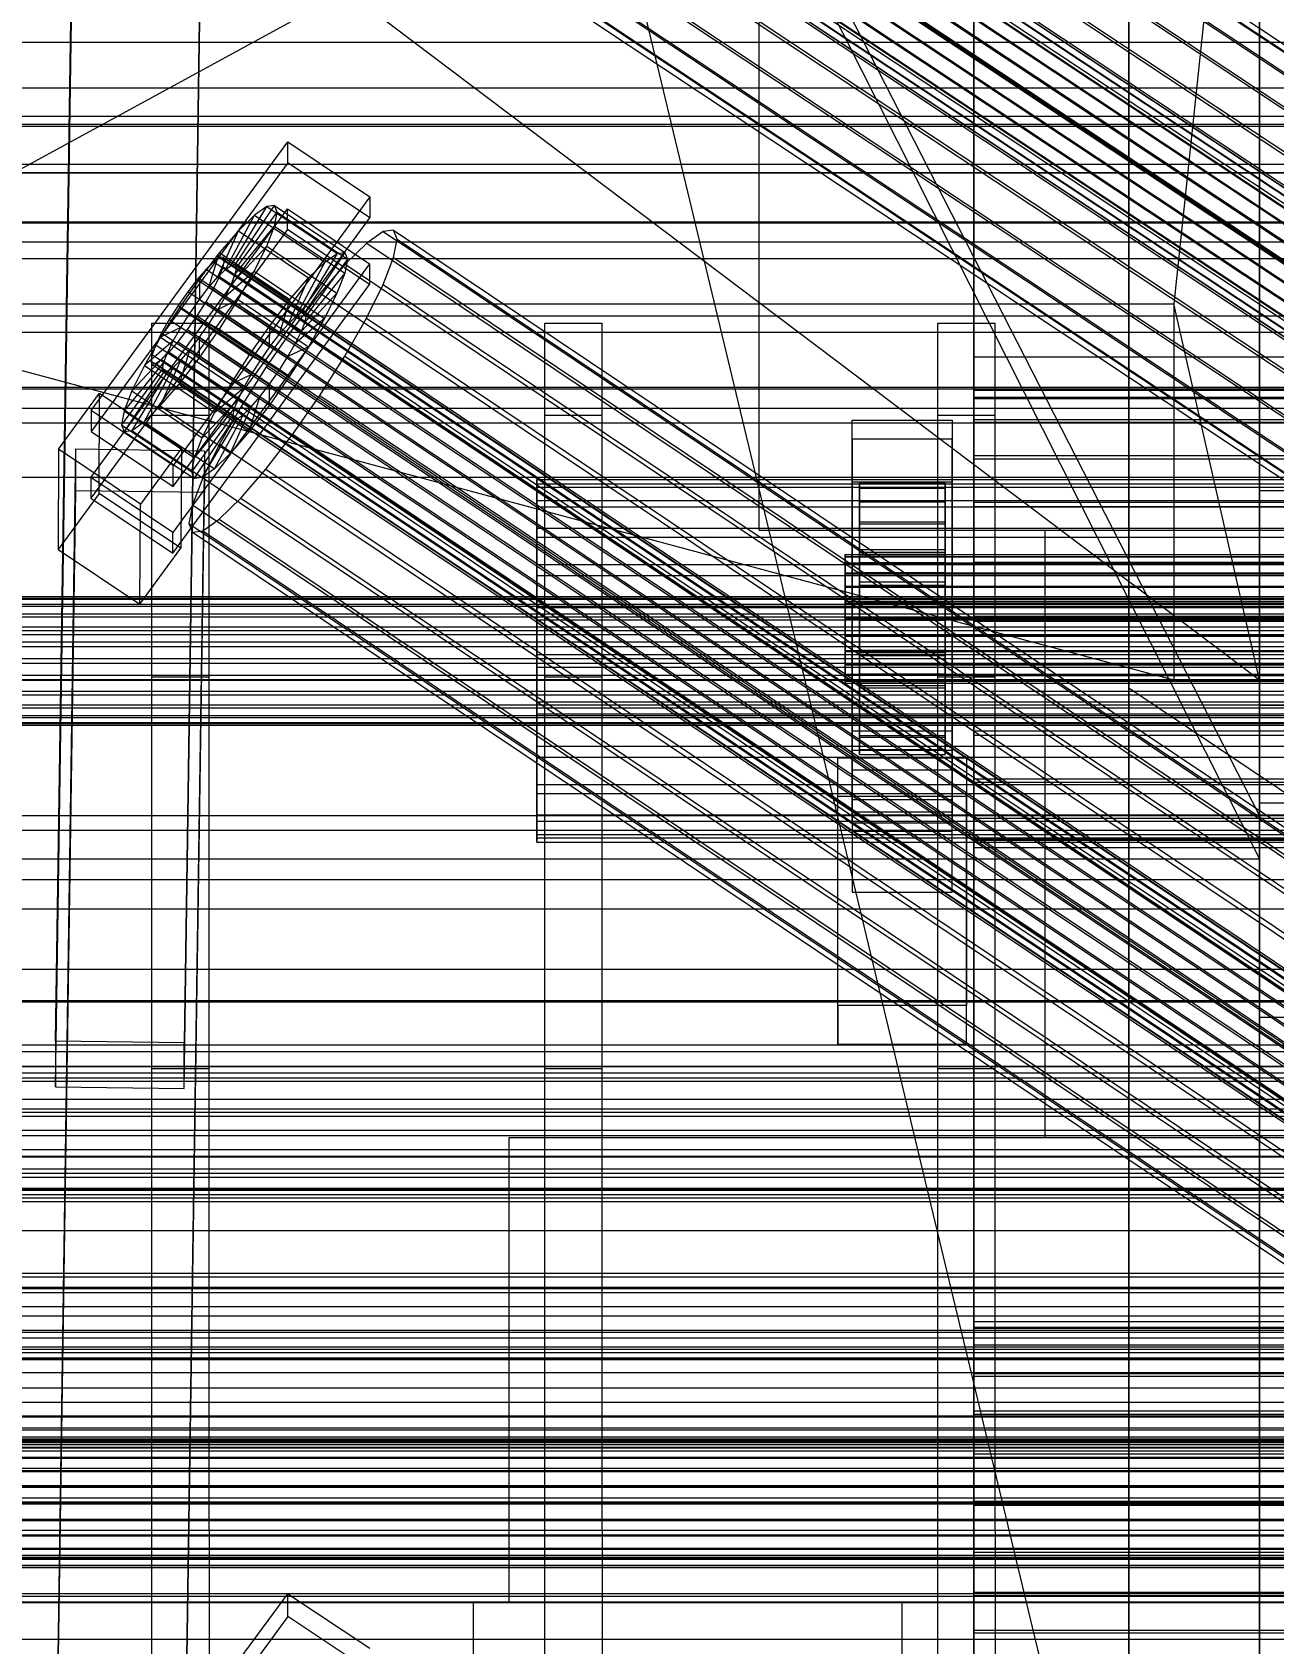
# Model space of a CAD drawing. Header units: millimetres. Extents: x -2500 to 58855, y -53268 to 6837.
# Drawn here: x -381.8 to -208, y -34605.8 to -34380.3 of the extents above; entities that cross this region are included whole.
import ezdxf

# ---------------------------------------------------------------- set-up
doc = ezdxf.new("R2010")
doc.units = ezdxf.units.MM
for name, color, linetype, lineweight in [('COTAS_O', 1, 'Continuous', 0), ('COTAS_R', 1, 'Continuous', 0), ('frontal_briquetadora', 7, 'Continuous', 0), ('frontal_C01', 7, 'Continuous', 0), ('frontal_C02', 7, 'Continuous', 0), ('frontal_C03', 7, 'Continuous', 0), ('frontal_mezcladora', 7, 'Continuous', 0), ('frontal_secador', 7, 'Continuous', 0), ('frontal_tolva', 7, 'Continuous', 0), ('frontal_tolva-C01', 7, 'Continuous', 0)]:
    doc.layers.add(name, color=color, linetype=linetype, lineweight=lineweight)
doc.dimstyles.new('R19_100', dxfattribs={"dimtxt": 250, "dimasz": 150, "dimexe": 150, "dimexo": 80, "dimgap": 100, "dimtad": 1, "dimtih": 1, "dimtoh": 1, "dimdsep": 46, "dimcen": 0.09, "dimadec": 0, "dimazin": 0, "dimtfac": 1, "dimtdec": 4, "dimtofl": 0, "dimtmove": 0, "dimatfit": 3, "dimfxl": 1, "dimtolj": 1, "dimtzin": 0, "dimarcsym": 0})

# ---------------------------------------------------------------- blocks, each defined once
blk = doc.blocks.new('*D37')
at = {"layer": 'COTAS_R', "color": 0, "lineweight": -2, "transparency": 16777216}
for p, q in [((-1750, -35420), (-1750, -34450)), ((2600, -35420), (2600, -34450)), ((-1600, -34600), (2450, -34600))]:
    blk.add_line(p, q, dxfattribs=at)
at = {"layer": 'COTAS_R', "color": 0, "transparency": 16777216}
for points in [[(-1600, -34575), (-1600, -34625), (-1750, -34600)], [(2450, -34575), (2450, -34625), (2600, -34600)]]:
    blk.add_solid(points, dxfattribs=at)
at = {"layer": 'Defpoints', "color": 0, "transparency": 16777216}
for p in [(2600, -34600), (-1750, -35500), (2600, -35500)]:
    blk.add_point(p, dxfattribs=at)
blk = doc.blocks.new('*D39')
at = {"layer": 'COTAS_O', "color": 0, "lineweight": -2, "transparency": 16777216}
for p, q in [((-1725, -34320), (-1725, -33550)), ((1725, -34320), (1725, -33550)), ((-1575, -33700), (1575, -33700))]:
    blk.add_line(p, q, dxfattribs=at)
at = {"layer": 'COTAS_O', "color": 0, "transparency": 16777216}
for points in [[(-1575, -33675), (-1575, -33725), (-1725, -33700)], [(1575, -33675), (1575, -33725), (1725, -33700)]]:
    blk.add_solid(points, dxfattribs=at)
at = {"layer": 'Defpoints', "color": 0, "transparency": 16777216}
for p in [(1725, -33700), (-1725, -34400), (1725, -34400)]:
    blk.add_point(p, dxfattribs=at)
blk = doc.blocks.new('*D42')
at = {"layer": 'COTAS_O', "color": 0, "lineweight": -2, "transparency": 16777216}
for p, q in [((-570, -33700), (200, -33700)), ((50, -34750), (50, -33850)), ((-570, -34900), (200, -34900))]:
    blk.add_line(p, q, dxfattribs=at)
at = {"layer": 'COTAS_O', "color": 0, "transparency": 16777216}
for points in [[(25, -33850), (75, -33850), (50, -33700)], [(25, -34750), (75, -34750), (50, -34900)]]:
    blk.add_solid(points, dxfattribs=at)
at = {"layer": 'Defpoints', "color": 0, "transparency": 16777216}
for p in [(-650, -33700), (50, -33700), (-650, -34900)]:
    blk.add_point(p, dxfattribs=at)
blk = doc.blocks.new('*D43')
at = {"layer": 'COTAS_O', "color": 0, "lineweight": -2, "transparency": 16777216}
for p, q in [((-650, -34820), (-650, -34050)), ((650, -34820), (650, -34050)), ((-500, -34200), (500, -34200))]:
    blk.add_line(p, q, dxfattribs=at)
at = {"layer": 'COTAS_O', "color": 0, "transparency": 16777216}
for points in [[(-500, -34175), (-500, -34225), (-650, -34200)], [(500, -34175), (500, -34225), (650, -34200)]]:
    blk.add_solid(points, dxfattribs=at)
at = {"layer": 'Defpoints', "color": 0, "transparency": 16777216}
for p in [(650, -34200), (-650, -34900), (650, -34900)]:
    blk.add_point(p, dxfattribs=at)

msp = doc.modelspace()

# ---------------------------------------------------------------- linework, layer by layer
at = {"layer": 'frontal_briquetadora'}
for p, q in [((-430, -33820), (-223.45, -34680)), ((-210, -34680), (-210, -33820)), ((-430, -34060), (-210, -34490)), ((-430, -34060), (-210, -34496)), ((-210, -34060), (-210, -34490)), ((-210, -34060), (-210, -34496)), ((-210, -34680), (-210, -34260)), ((-210, -34496), (-210, -34260)), ((-210, -34471), (-430, -34305)), ((-210, -34305), (-418, -34418.333)), ((-210, -34305), (-222, -34418.333)), ((-210, -34471), (-210, -34305)), ((-210, -34680), (-210, -34305)), ((-210, -34305), (-210, -34496)), ((-210, -34365.89), (-210, -34381.1)), ((-210, -34381.1), (-210, -34394.762)), ((-210, -34394.762), (-210, -34406.677)), ((-430, -34407), (-188, -34407)), ((-210, -34406.677), (-210, -34416.673)), ((-210, -34416.673), (-210, -34424.603)), ((-418, -34418.333), (-222, -34418.333)), ((-222, -34471), (-418, -34418.333)), ((-222, -34418.333), (-222, -34471)), ((-210, -34471), (-222, -34418.333)), ((-210, -34424.603), (-210, -34430.351)), ((-210, -34430.351), (-210, -34433.833)), ((-210, -34433.833), (-210, -34435)), ((-210, -34444.477), (-160, -34444.477)), ((-210, -34474.477), (-210, -34444.477)), ((-430, -34471), (-210, -34471)), ((-210, -34471), (-418, -34471)), ((-222, -34471), (-418, -34471)), ((-222, -34471), (-210, -34471)), ((-210, -34471), (-210, -34680)), ((-210, -34471), (-210, -34496)), ((-210, -34474.477), (-160, -34474.477)), ((-210, -34488.149), (-160, -34488.149)), ((-210, -34518.149), (-210, -34488.149)), ((-210, -34490), (-430, -34490)), ((-430, -34496), (-210, -34496)), ((-210, -34496), (-210, -34680)), ((-210, -34518.149), (-160, -34518.149))]:
    msp.add_line(p, q, dxfattribs=at)
at = {"layer": 'frontal_C01'}
for p, q in [((-250, -32680.37), (-250, -35735.764)), ((-250, -35740.498), (-250, -32685.104)), ((-332.629, -34299.324), (-148.32, -34421.655)), ((-331.181, -34299.317), (-146.872, -34421.648)), ((-334.938, -34300.771), (-150.629, -34423.103)), ((-330.692, -34300.75), (-146.383, -34423.082)), ((-357.415, -34304.683), (-143.617, -34446.587)), ((-356.348, -34303.694), (-142.549, -34445.599)), ((-355.53, -34303.182), (-141.731, -34445.086)), ((-355.022, -34304.671), (-141.224, -34446.575)), ((-355.017, -34303.179), (-141.218, -34445.083)), ((-354.844, -34303.687), (-141.045, -34445.591)), ((-337.95, -34303.56), (-153.641, -34425.891)), ((-331.197, -34303.526), (-146.887, -34425.858)), ((-358.659, -34306.079), (-144.861, -34447.983)), ((-355.541, -34306.063), (-141.742, -34447.968)), ((-146.196, -34449.692), (-359.995, -34307.788)), ((-356.363, -34307.77), (-142.565, -34449.674)), ((-341.461, -34307.5), (-157.152, -34429.832)), ((-332.659, -34307.456), (-148.35, -34429.788)), ((-362.578, -34311.665), (-148.779, -34453.569)), ((-361.332, -34309.693), (-147.533, -34451.597)), ((-358.68, -34311.645), (-144.881, -34453.55)), ((-357.434, -34309.674), (-143.635, -34451.578)), ((-363.648, -34313.569), (-149.85, -34455.473)), ((-360.017, -34313.551), (-146.218, -34455.455)), ((-160.922, -34434.655), (-345.231, -34312.323)), ((-334.981, -34312.272), (-150.672, -34434.604)), ((-364.471, -34315.275), (-150.672, -34457.18)), ((-361.352, -34315.26), (-147.554, -34457.164)), ((-365.168, -34317.652), (-151.369, -34459.556)), ((-364.995, -34318.159), (-151.196, -34460.064)), ((-364.989, -34316.668), (-151.191, -34458.572)), ((-364.482, -34318.157), (-150.683, -34460.061)), ((-363.664, -34317.644), (-149.865, -34459.548)), ((-362.596, -34316.656), (-148.798, -34458.56)), ((-349.002, -34317.701), (-164.693, -34440.032)), ((-338.003, -34317.646), (-153.694, -34439.977)), ((-352.519, -34323.266), (-168.21, -34445.597)), ((-341.52, -34323.211), (-157.211, -34445.542)), ((-378.512, -34521.488), (-375.644, -34329.54)), ((-357.646, -34329.781), (-360.514, -34521.729)), ((-355.541, -34328.639), (-171.232, -34450.971)), ((-345.291, -34328.588), (-160.982, -34450.92)), ((-357.863, -34333.455), (-173.554, -34455.787)), ((-349.061, -34333.411), (-164.752, -34455.743)), ((-378.512, -34527.892), (-375.644, -34335.944)), ((-360.514, -34528.133), (-357.646, -34336.185)), ((-359.326, -34337.385), (-175.016, -34459.717)), ((-352.572, -34337.351), (-168.263, -34459.683)), ((-359.83, -34340.161), (-175.521, -34462.493)), ((-355.584, -34340.14), (-171.275, -34462.472)), ((-359.341, -34341.595), (-175.032, -34463.926)), ((-357.893, -34341.588), (-173.584, -34463.919)), ((-228.298, -34363.008), (-228.298, -34675.195)), ((-228.298, -34680.882), (-228.298, -34368.695)), ((-228.298, -34368.695), (-130, -34433.939)), ((-425, -34515.805), (425, -34515.805)), ((-360.514, -34521.729), (-378.512, -34521.488)), ((-378.512, -34521.488), (-378.512, -34527.892)), ((-360.514, -34528.133), (-360.514, -34521.729)), ((425, -34527.173), (-425, -34527.173)), ((-378.512, -34527.892), (-360.514, -34528.133)), ((425, -34532.07), (-425, -34532.07)), ((-425, -34543.438), (425, -34543.438)), ((-450, -34566.054), (450, -34566.054)), ((450, -34578.861), (-450, -34578.861)), ((450, -34599.211), (-450, -34599.211)), ((-373.501, -34636.071), (-345.969, -34598.832)), ((-345.981, -34602.034), (-345.969, -34598.832)), ((-345.969, -34598.832), (-334.501, -34606.444)), ((-345.981, -34602.034), (-373.513, -34639.273)), ((-334.513, -34609.646), (-345.981, -34602.034))]:
    msp.add_line(p, q, dxfattribs=at)
at = {"layer": 'frontal_C02'}
for p, q in [((-250, -32976.99), (-250, -35767.535)), ((-250, -35772.314), (-250, -32981.769)), ((-228.298, -34187.295), (-228.298, -34472.116)), ((-228.298, -34477.858), (-228.298, -34193.036)), ((-373.501, -34433.276), (-345.969, -34395.683)), ((-345.981, -34398.606), (-345.969, -34395.683)), ((-345.969, -34395.683), (-334.501, -34403.366)), ((-345.981, -34398.606), (-373.513, -34436.198)), ((-334.513, -34406.289), (-345.981, -34398.606)), ((-334.501, -34403.366), (-362.033, -34440.959)), ((-334.501, -34403.366), (-334.513, -34406.289)), ((-373.539, -34442.628), (-346.008, -34405.035)), ((-362.045, -34443.882), (-334.513, -34406.289)), ((-354.71, -34413.538), (-350.645, -34405.934)), ((-353.892, -34412.963), (-348.918, -34404.719)), ((-353.378, -34412.893), (-347.835, -34404.572)), ((-353.205, -34413.334), (-347.47, -34405.502)), ((-350.645, -34405.934), (-352.899, -34408.133)), ((-348.918, -34404.719), (-350.645, -34405.934)), ((-350.645, -34405.934), (-340.816, -34412.52)), ((-347.835, -34404.572), (-348.918, -34404.719)), ((-348.918, -34404.719), (-339.088, -34411.305)), ((-347.847, -34407.446), (-347.47, -34405.502)), ((-347.835, -34404.572), (-338.005, -34411.158)), ((-347.47, -34405.502), (-347.835, -34404.572)), ((-347.47, -34405.502), (-337.64, -34412.088)), ((-346.02, -34407.958), (-346.008, -34405.035)), ((-346.008, -34405.035), (-334.539, -34412.719)), ((-346.02, -34407.958), (-373.551, -34445.551)), ((-355.777, -34414.58), (-352.899, -34408.133)), ((-352.899, -34408.133), (-355.525, -34411.167)), ((-353.384, -34414.255), (-347.847, -34407.446)), ((-352.899, -34408.133), (-343.069, -34414.719)), ((-348.941, -34410.272), (-347.847, -34407.446)), ((-347.847, -34407.446), (-338.017, -34414.032)), ((-334.551, -34415.641), (-346.02, -34407.958)), ((-332.629, -34408.224), (-334.938, -34409.848)), ((-331.181, -34408.027), (-332.629, -34408.224)), ((-332.629, -34408.224), (-148.32, -34531.708)), ((-330.692, -34409.271), (-331.181, -34408.027)), ((-331.181, -34408.027), (-146.872, -34531.511)), ((-353.902, -34415.593), (-348.941, -34410.272)), ((-350.678, -34413.787), (-348.941, -34410.272)), ((-348.941, -34410.272), (-339.111, -34416.858)), ((-334.938, -34409.848), (-337.95, -34412.788)), ((-334.938, -34409.848), (-150.629, -34533.332)), ((-331.197, -34411.87), (-330.692, -34409.271)), ((-330.692, -34409.271), (-146.383, -34532.755)), ((-334.539, -34412.719), (-362.071, -34450.312)), ((-355.525, -34411.167), (-358.345, -34414.83)), ((-356.348, -34412.441), (-357.415, -34413.483)), ((-357.021, -34416.017), (-355.525, -34411.167)), ((-355.53, -34411.865), (-356.348, -34412.441)), ((-356.348, -34412.441), (-142.549, -34555.682)), ((-355.541, -34414.496), (-355.022, -34413.157)), ((-355.017, -34411.796), (-355.53, -34411.865)), ((-355.53, -34411.865), (-141.731, -34555.107)), ((-355.525, -34411.167), (-345.695, -34417.753)), ((-355.022, -34413.157), (-354.844, -34412.236)), ((-355.022, -34413.157), (-141.224, -34556.399)), ((-354.844, -34412.236), (-355.017, -34411.796)), ((-355.017, -34411.796), (-141.218, -34555.037)), ((-354.844, -34412.236), (-141.045, -34555.478)), ((-354.71, -34413.538), (-353.892, -34412.963)), ((-353.892, -34412.963), (-353.378, -34412.893)), ((-344.062, -34419.549), (-353.892, -34412.963)), ((-343.549, -34419.479), (-353.378, -34412.893)), ((-353.378, -34412.893), (-353.205, -34413.334)), ((-340.816, -34412.52), (-344.88, -34420.124)), ((-339.088, -34411.305), (-344.062, -34419.549)), ((-338.005, -34411.158), (-343.549, -34419.479)), ((-337.64, -34412.088), (-343.376, -34419.92)), ((-343.069, -34414.719), (-340.816, -34412.52)), ((-337.95, -34412.788), (-341.461, -34416.844)), ((-340.816, -34412.52), (-339.088, -34411.305)), ((-339.088, -34411.305), (-338.005, -34411.158)), ((-337.64, -34412.088), (-338.017, -34414.032)), ((-338.005, -34411.158), (-337.64, -34412.088)), ((-337.95, -34412.788), (-153.641, -34536.272)), ((-334.539, -34412.719), (-334.551, -34415.641)), ((-332.659, -34415.648), (-331.197, -34411.87)), ((-331.197, -34411.87), (-146.887, -34535.354)), ((-358.345, -34414.83), (-361.166, -34418.87)), ((-358.659, -34414.92), (-359.995, -34416.655)), ((-357.415, -34413.483), (-358.659, -34414.92)), ((-358.659, -34414.92), (-144.861, -34558.161)), ((-358.345, -34414.83), (-358.357, -34417.752)), ((-348.515, -34421.415), (-358.345, -34414.83)), ((-357.415, -34413.483), (-143.617, -34556.724)), ((-357.021, -34416.017), (-355.777, -34414.58)), ((-356.363, -34416.161), (-355.541, -34414.496)), ((-355.777, -34414.58), (-354.71, -34413.538)), ((-345.947, -34421.166), (-355.777, -34414.58)), ((-355.541, -34414.496), (-141.742, -34557.737)), ((-354.725, -34417.258), (-350.678, -34413.787)), ((-344.88, -34420.124), (-354.71, -34413.538)), ((-353.384, -34414.255), (-353.902, -34415.593)), ((-353.205, -34413.334), (-353.384, -34414.255)), ((-343.554, -34420.841), (-353.384, -34414.255)), ((-343.376, -34419.92), (-353.205, -34413.334)), ((-352.938, -34417.751), (-350.678, -34413.787)), ((-350.678, -34413.787), (-340.848, -34420.373)), ((-343.069, -34414.719), (-345.947, -34421.166)), ((-345.695, -34417.753), (-343.069, -34414.719)), ((-338.017, -34414.032), (-343.554, -34420.841)), ((-338.017, -34414.032), (-339.111, -34416.858)), ((-362.083, -34453.234), (-334.551, -34415.641)), ((-359.995, -34416.655), (-361.332, -34418.568)), ((-146.196, -34559.896), (-359.995, -34416.655)), ((-358.357, -34417.752), (-357.021, -34416.017)), ((-357.434, -34418.039), (-356.363, -34416.161)), ((-347.191, -34422.603), (-357.021, -34416.017)), ((-356.363, -34416.161), (-142.565, -34559.402)), ((-354.725, -34417.258), (-355.796, -34419.136)), ((-353.902, -34415.593), (-354.725, -34417.258)), ((-344.895, -34423.844), (-354.725, -34417.258)), ((-344.073, -34422.179), (-353.902, -34415.593)), ((-341.461, -34416.844), (-345.231, -34421.74)), ((-339.111, -34416.858), (-344.073, -34422.179)), ((-341.461, -34416.844), (-157.152, -34540.328)), ((-339.111, -34416.858), (-340.848, -34420.373)), ((-334.981, -34420.346), (-332.659, -34415.648)), ((-332.659, -34415.648), (-148.35, -34539.132)), ((-361.166, -34418.87), (-363.797, -34423.014)), ((-361.332, -34418.568), (-362.578, -34420.531)), ((-361.332, -34418.568), (-147.533, -34561.81)), ((-359.693, -34419.666), (-361.166, -34418.87)), ((-361.166, -34418.87), (-351.336, -34425.456)), ((-360.939, -34421.629), (-359.693, -34419.666)), ((-359.693, -34419.666), (-358.357, -34417.752)), ((-349.863, -34426.252), (-359.693, -34419.666)), ((-358.68, -34420.001), (-357.434, -34418.039)), ((-358.357, -34417.752), (-348.527, -34424.338)), ((-357.434, -34418.039), (-143.635, -34561.28)), ((-355.796, -34419.136), (-357.042, -34421.099)), ((-355.796, -34419.136), (-352.938, -34417.751)), ((-345.966, -34425.722), (-355.796, -34419.136)), ((-355.569, -34421.895), (-352.938, -34417.751)), ((-352.938, -34417.751), (-343.108, -34424.337)), ((-348.515, -34421.415), (-345.695, -34417.753)), ((-345.695, -34417.753), (-347.191, -34422.603)), ((-344.062, -34419.549), (-344.88, -34420.124)), ((-343.549, -34419.479), (-344.062, -34419.549)), ((-343.554, -34420.841), (-343.376, -34419.92)), ((-343.376, -34419.92), (-343.549, -34419.479)), ((-360.939, -34421.629), (-363.797, -34423.014)), ((-362.578, -34420.531), (-363.648, -34422.409)), ((-362.578, -34420.531), (-148.779, -34563.773)), ((-362.01, -34423.507), (-360.939, -34421.629)), ((-361.352, -34423.65), (-360.017, -34421.915)), ((-351.109, -34428.215), (-360.939, -34421.629)), ((-360.017, -34421.915), (-358.68, -34420.001)), ((-360.017, -34421.915), (-146.218, -34565.157)), ((-358.68, -34420.001), (-144.881, -34563.243)), ((-358.39, -34425.936), (-355.569, -34421.895)), ((-357.042, -34421.099), (-358.378, -34423.013)), ((-357.042, -34421.099), (-355.569, -34421.895)), ((-347.212, -34427.685), (-357.042, -34421.099)), ((-355.569, -34421.895), (-345.739, -34428.481)), ((-351.336, -34425.456), (-348.515, -34421.415)), ((-345.231, -34421.74), (-349.002, -34427.142)), ((-348.527, -34424.338), (-348.515, -34421.415)), ((-345.947, -34421.166), (-347.191, -34422.603)), ((-344.88, -34420.124), (-345.947, -34421.166)), ((-160.922, -34545.224), (-345.231, -34421.74)), ((-340.848, -34420.373), (-344.895, -34423.844)), ((-344.895, -34423.844), (-344.073, -34422.179)), ((-344.073, -34422.179), (-343.554, -34420.841)), ((-340.848, -34420.373), (-343.108, -34424.337)), ((-338.003, -34425.646), (-334.981, -34420.346)), ((-334.981, -34420.346), (-150.672, -34543.83)), ((-363.797, -34423.014), (-366.057, -34426.978)), ((-362.01, -34423.507), (-366.057, -34426.978)), ((-364.471, -34424.074), (-364.989, -34425.413)), ((-363.648, -34422.409), (-364.471, -34424.074)), ((-364.471, -34424.074), (-150.672, -34567.315)), ((-363.797, -34423.014), (-353.967, -34429.6)), ((-363.648, -34422.409), (-149.85, -34565.651)), ((-362.833, -34425.172), (-362.01, -34423.507)), ((-362.596, -34425.087), (-361.352, -34423.65)), ((-352.18, -34430.093), (-362.01, -34423.507)), ((-361.352, -34423.65), (-147.554, -34566.891)), ((-358.378, -34423.013), (-359.714, -34424.748)), ((-358.378, -34423.013), (-358.39, -34425.936)), ((-348.548, -34429.599), (-358.378, -34423.013)), ((-348.527, -34424.338), (-349.863, -34426.252)), ((-347.191, -34422.603), (-348.527, -34424.338)), ((-345.966, -34425.722), (-344.895, -34423.844)), ((-343.108, -34424.337), (-345.966, -34425.722)), ((-343.108, -34424.337), (-345.739, -34428.481)), ((-363.351, -34426.51), (-368.888, -34433.319)), ((-362.833, -34425.172), (-367.794, -34430.493)), ((-364.989, -34425.413), (-365.168, -34426.334)), ((-365.168, -34426.334), (-364.995, -34426.774)), ((-365.168, -34426.334), (-151.369, -34569.575)), ((-364.995, -34426.774), (-364.482, -34426.704)), ((-364.989, -34425.413), (-151.191, -34568.654)), ((-364.482, -34426.704), (-363.664, -34426.129)), ((-364.482, -34426.704), (-150.683, -34569.946)), ((-360.958, -34426.185), (-363.836, -34432.632)), ((-363.664, -34426.129), (-362.596, -34425.087)), ((-363.664, -34426.129), (-149.865, -34569.37)), ((-363.53, -34427.431), (-363.351, -34426.51)), ((-363.351, -34426.51), (-362.833, -34425.172)), ((-353.521, -34433.096), (-363.351, -34426.51)), ((-353.003, -34431.757), (-362.833, -34425.172)), ((-362.596, -34425.087), (-148.798, -34568.329)), ((-360.958, -34426.185), (-362.025, -34427.227)), ((-359.714, -34424.748), (-361.21, -34429.598)), ((-361.21, -34429.598), (-358.39, -34425.936)), ((-359.714, -34424.748), (-360.958, -34426.185)), ((-351.128, -34432.771), (-360.958, -34426.185)), ((-349.884, -34431.333), (-359.714, -34424.748)), ((-358.39, -34425.936), (-348.56, -34432.521)), ((-353.967, -34429.6), (-351.336, -34425.456)), ((-351.336, -34425.456), (-349.863, -34426.252)), ((-349.863, -34426.252), (-351.109, -34428.215)), ((-347.212, -34427.685), (-345.966, -34425.722)), ((-341.52, -34431.186), (-338.003, -34425.646)), ((-338.003, -34425.646), (-153.694, -34549.13)), ((-363.53, -34427.431), (-369.265, -34435.263)), ((-363.357, -34427.872), (-368.9, -34436.193)), ((-362.843, -34427.802), (-367.817, -34436.046)), ((-366.057, -34426.978), (-367.794, -34430.493)), ((-362.025, -34427.227), (-366.09, -34434.831)), ((-366.057, -34426.978), (-356.228, -34433.564)), ((-364.995, -34426.774), (-151.196, -34570.016)), ((-363.357, -34427.872), (-363.53, -34427.431)), ((-353.7, -34434.017), (-363.53, -34427.431)), ((-362.843, -34427.802), (-363.357, -34427.872)), ((-353.527, -34434.458), (-363.357, -34427.872)), ((-362.025, -34427.227), (-362.843, -34427.802)), ((-353.014, -34434.388), (-362.843, -34427.802)), ((-352.196, -34433.812), (-362.025, -34427.227)), ((-353.967, -34429.6), (-351.109, -34428.215)), ((-349.002, -34427.142), (-352.519, -34432.681)), ((-351.109, -34428.215), (-352.18, -34430.093)), ((-349.002, -34427.142), (-164.693, -34550.626)), ((-345.739, -34428.481), (-348.56, -34432.521)), ((-348.548, -34429.599), (-347.212, -34427.685)), ((-345.739, -34428.481), (-347.212, -34427.685)), ((-378.086, -34438.664), (-372.35, -34430.833)), ((-372.408, -34444.861), (-372.35, -34430.833)), ((-372.35, -34430.833), (-360.882, -34438.516)), ((-367.794, -34430.493), (-368.888, -34433.319)), ((-367.794, -34430.493), (-357.964, -34437.079)), ((-363.836, -34432.632), (-361.21, -34429.598)), ((-361.21, -34429.598), (-351.38, -34436.184)), ((-356.228, -34433.564), (-353.967, -34429.6)), ((-356.228, -34433.564), (-352.18, -34430.093)), ((-352.18, -34430.093), (-353.003, -34431.757)), ((-349.884, -34431.333), (-348.548, -34429.599)), ((-348.56, -34432.521), (-348.548, -34429.599)), ((-345.291, -34436.587), (-341.52, -34431.186)), ((-341.52, -34431.186), (-157.211, -34554.67)), ((-373.501, -34433.276), (-373.513, -34436.198)), ((-362.033, -34440.959), (-373.501, -34433.276)), ((-368.888, -34433.319), (-369.265, -34435.263)), ((-368.888, -34433.319), (-359.058, -34439.905)), ((-366.09, -34434.831), (-363.836, -34432.632)), ((-363.836, -34432.632), (-354.006, -34439.218)), ((-359.058, -34439.905), (-353.521, -34433.096)), ((-357.964, -34437.079), (-353.003, -34431.757)), ((-352.519, -34432.681), (-355.541, -34437.981)), ((-354.006, -34439.218), (-351.128, -34432.771)), ((-353.521, -34433.096), (-353.7, -34434.017)), ((-353.003, -34431.757), (-353.521, -34433.096)), ((-352.519, -34432.681), (-168.21, -34556.165)), ((-352.196, -34433.812), (-351.128, -34432.771)), ((-351.38, -34436.184), (-349.884, -34431.333)), ((-348.56, -34432.521), (-351.38, -34436.184)), ((-351.128, -34432.771), (-349.884, -34431.333)), ((-369.265, -34435.263), (-368.9, -34436.193)), ((-369.265, -34435.263), (-359.436, -34441.849)), ((-367.817, -34436.046), (-366.09, -34434.831)), ((-366.09, -34434.831), (-356.26, -34441.417)), ((-359.436, -34441.849), (-353.7, -34434.017)), ((-359.07, -34442.779), (-353.527, -34434.458)), ((-357.987, -34442.632), (-353.014, -34434.388)), ((-357.964, -34437.079), (-356.228, -34433.564)), ((-356.26, -34441.417), (-352.196, -34433.812)), ((-353.7, -34434.017), (-353.527, -34434.458)), ((-353.527, -34434.458), (-353.014, -34434.388)), ((-353.014, -34434.388), (-352.196, -34433.812)), ((-373.513, -34436.198), (-362.045, -34443.882)), ((-368.9, -34436.193), (-367.817, -34436.046)), ((-368.9, -34436.193), (-359.07, -34442.779)), ((-367.817, -34436.046), (-357.987, -34442.632)), ((-359.058, -34439.905), (-357.964, -34437.079)), ((-355.541, -34437.981), (-357.863, -34442.68)), ((-355.541, -34437.981), (-171.232, -34561.465)), ((-351.38, -34436.184), (-354.006, -34439.218)), ((-349.061, -34441.483), (-345.291, -34436.587)), ((-345.291, -34436.587), (-160.982, -34560.071)), ((-378.512, -34632.411), (-375.644, -34438.644)), ((-378.086, -34438.664), (-378.143, -34452.693)), ((-366.618, -34446.348), (-378.086, -34438.664)), ((-375.644, -34444.49), (-375.644, -34438.644)), ((-375.644, -34438.644), (-357.646, -34438.888)), ((-360.882, -34438.516), (-366.618, -34446.348)), ((-360.882, -34438.516), (-360.939, -34452.545)), ((-357.646, -34438.888), (-360.514, -34632.655)), ((-359.436, -34441.849), (-359.058, -34439.905)), ((-357.646, -34438.888), (-357.646, -34444.733)), ((-354.006, -34439.218), (-356.26, -34441.417)), ((-362.045, -34443.882), (-362.033, -34440.959)), ((-359.07, -34442.779), (-359.436, -34441.849)), ((-356.26, -34441.417), (-357.987, -34442.632)), ((-352.572, -34445.539), (-349.061, -34441.483)), ((-349.061, -34441.483), (-164.752, -34564.967)), ((-378.512, -34638.257), (-375.644, -34444.49)), ((-357.646, -34444.733), (-375.644, -34444.49)), ((-373.539, -34442.628), (-373.551, -34445.551)), ((-362.071, -34450.312), (-373.539, -34442.628)), ((-360.514, -34638.5), (-357.646, -34444.733)), ((-357.863, -34442.68), (-359.326, -34446.457)), ((-357.987, -34442.632), (-359.07, -34442.779)), ((-357.863, -34442.68), (-173.554, -34566.164)), ((-311.15, -34444), (-311.15, -34442.907)), ((-311.15, -34442.907), (-311.15, -34443.543)), ((-311.15, -34442.907), (311.15, -34442.907)), ((-311.15, -34443.543), (-311.15, -34445.866)), ((-311.15, -34443.543), (311.15, -34443.543)), ((-311.15, -34446.749), (-311.15, -34444)), ((-311.15, -34444), (311.15, -34444)), ((-372.408, -34444.861), (-378.143, -34452.693)), ((-373.551, -34445.551), (-362.083, -34453.234)), ((-360.939, -34452.545), (-372.408, -34444.861)), ((-366.675, -34460.377), (-366.618, -34446.348)), ((-359.326, -34446.457), (-359.83, -34449.057)), ((-359.326, -34446.457), (-175.016, -34569.941)), ((-355.584, -34448.479), (-352.572, -34445.539)), ((-352.572, -34445.539), (-168.263, -34569.023)), ((-311.15, -34445.866), (-311.15, -34449.717)), ((-311.15, -34445.866), (311.15, -34445.866)), ((-311.15, -34450.966), (-311.15, -34446.749)), ((-311.15, -34446.749), (311.15, -34446.749)), ((-359.83, -34449.057), (-359.341, -34450.3)), ((-359.83, -34449.057), (-175.521, -34572.541)), ((-357.893, -34450.103), (-355.584, -34448.479)), ((-355.584, -34448.479), (-171.275, -34571.963)), ((-362.083, -34453.234), (-362.071, -34450.312)), ((-359.341, -34450.3), (-357.893, -34450.103)), ((-359.341, -34450.3), (-175.032, -34573.784)), ((-357.893, -34450.103), (-173.584, -34573.587)), ((-311.15, -34449.717), (-311.15, -34454.834)), ((-311.15, -34449.717), (311.15, -34449.717)), ((-311.15, -34456.364), (-311.15, -34450.966)), ((-311.15, -34450.966), (311.15, -34450.966)), ((-378.143, -34452.693), (-366.675, -34460.377)), ((-366.675, -34460.377), (-360.939, -34452.545)), ((-311.15, -34454.834), (-311.15, -34460.868)), ((-311.15, -34454.834), (311.15, -34454.834)), ((-311.15, -34462.575), (-311.15, -34456.364)), ((-311.15, -34456.364), (311.15, -34456.364)), ((-440, -34459.297), (440, -34459.297)), ((-440, -34459.522), (440, -34459.522)), ((-440, -34459.684), (440, -34459.684)), ((-440, -34460.345), (440, -34460.345)), ((-440, -34460.658), (440, -34460.658)), ((-440, -34461.71), (440, -34461.71)), ((-440, -34462.153), (440, -34462.153)), ((-311.15, -34460.868), (-311.15, -34467.408)), ((311.15, -34460.868), (-311.15, -34460.868)), ((-311.15, -34469.175), (-311.15, -34462.575)), ((-311.15, -34462.575), (311.15, -34462.575)), ((-440, -34463.523), (440, -34463.523)), ((-440, -34464.065), (440, -34464.065)), ((440, -34465.661), (-440, -34465.661)), ((-440, -34466.266), (440, -34466.266)), ((-440, -34467.978), (440, -34467.978)), ((-440, -34468.604), (440, -34468.604)), ((-311.15, -34467.408), (-311.15, -34474.008)), ((-311.15, -34467.408), (311.15, -34467.408)), ((-311.15, -34475.715), (-311.15, -34469.175)), ((-311.15, -34469.175), (311.15, -34469.175)), ((-440, -34470.317), (440, -34470.317)), ((-440, -34470.922), (440, -34470.922)), ((-440, -34472.517), (440, -34472.517)), ((-440, -34473.06), (440, -34473.06)), ((-311.15, -34474.008), (-311.15, -34480.218)), ((-311.15, -34474.008), (311.15, -34474.008)), ((-130, -34537.975), (-228.298, -34472.116)), ((-228.298, -34472.116), (-228.298, -34756.938)), ((-228.298, -34472.116), (-228.298, -34477.858)), ((-440, -34474.43), (440, -34474.43)), ((-440, -34474.873), (440, -34474.873)), ((-440, -34475.924), (440, -34475.924)), ((-440, -34476.237), (440, -34476.237)), ((-311.15, -34481.749), (-311.15, -34475.715)), ((-311.15, -34475.715), (311.15, -34475.715)), ((-440, -34476.898), (440, -34476.898)), ((-440, -34477.06), (440, -34477.06)), ((-440, -34477.286), (440, -34477.286)), ((-228.298, -34762.679), (-228.298, -34477.858)), ((-228.298, -34477.858), (-130, -34543.716)), ((-311.15, -34480.218), (-311.15, -34485.616)), ((-311.15, -34480.218), (311.15, -34480.218)), ((-311.15, -34486.866), (-311.15, -34481.749)), ((-311.15, -34481.749), (311.15, -34481.749)), ((-311.15, -34485.616), (-311.15, -34489.833)), ((-311.15, -34485.616), (311.15, -34485.616)), ((-311.15, -34490.717), (-311.15, -34486.866)), ((-311.15, -34486.866), (311.15, -34486.866)), ((-311.15, -34489.833), (-311.15, -34492.582)), ((-311.15, -34489.833), (311.15, -34489.833)), ((-311.15, -34493.04), (-311.15, -34490.717)), ((-311.15, -34490.717), (311.15, -34490.717)), ((-311.15, -34492.582), (-311.15, -34493.676)), ((-311.15, -34492.582), (311.15, -34492.582)), ((-311.15, -34493.676), (-311.15, -34493.04)), ((-311.15, -34493.04), (311.15, -34493.04)), ((-311.15, -34493.676), (311.15, -34493.676))]:
    msp.add_line(p, q, dxfattribs=at)
at = {"layer": 'frontal_C03'}
for p, q in [((-250, -32596.305), (-250, -35246.305)), ((-250, -35251.121), (-250, -32601.121)), ((-250, -34425.813), (-250, -34161.89)), ((-250, -34431.591), (-250, -34167.668)), ((-250, -34689.735), (-250, -34425.813)), ((0, -34425.813), (-250, -34425.813)), ((-250, -34425.813), (-250, -34431.591)), ((-250, -34431.591), (-250, -34430.411)), ((-250, -34430.411), (-250, -34431.411)), ((-250, -34430.411), (250, -34430.411)), ((-250, -34431.411), (-250, -34434.523)), ((-250, -34431.411), (250, -34431.411)), ((-250, -34695.514), (-250, -34431.591)), ((-250, -34431.591), (0, -34431.591)), ((-250, -34434.872), (-250, -34431.591)), ((-250, -34431.591), (250, -34431.591)), ((-267, -34437.296), (-267, -34434.603)), ((-267, -34434.603), (-253, -34434.603)), ((-267, -34480.83), (-267, -34434.603)), ((-253, -34434.603), (-253, -34437.296)), ((-253, -34434.603), (-253, -34480.83)), ((-250, -34434.523), (-250, -34439.537)), ((-250, -34434.523), (250, -34434.523)), ((-250, -34440.029), (-250, -34434.872)), ((-250, -34434.872), (250, -34434.872)), ((-253, -34437.296), (-267, -34437.296)), ((-267, -34437.296), (-267, -34483.523)), ((-253, -34483.523), (-253, -34437.296)), ((-250, -34439.537), (-250, -34446.108)), ((-250, -34439.537), (250, -34439.537)), ((-250, -34446.711), (-250, -34440.029)), ((-250, -34440.029), (250, -34440.029)), ((-267, -34445.914), (-267, -34443.221)), ((-267, -34443.221), (-253, -34443.221)), ((-267, -34489.447), (-267, -34443.221)), ((-266, -34453.409), (-266, -34443.41)), ((-266, -34443.41), (-266, -34444.004)), ((-266, -34443.41), (-254, -34443.41)), ((-266, -34444.111), (-266, -34443.41)), ((-266, -34453.691), (-266, -34444.004)), ((-266, -34444.004), (-266, -34445.852)), ((-266, -34444.004), (-254, -34444.004)), ((-266, -34453.741), (-266, -34444.111)), ((-266, -34444.111), (-254, -34444.111)), ((-266, -34446.058), (-266, -34444.111)), ((-254, -34444.004), (-254, -34443.41)), ((-254, -34443.41), (-254, -34453.409)), ((-254, -34443.41), (-254, -34444.111)), ((-254, -34445.852), (-254, -34444.004)), ((-254, -34444.004), (-254, -34453.691)), ((-254, -34444.111), (-254, -34453.741)), ((-254, -34444.111), (-254, -34446.058)), ((-253, -34443.221), (-253, -34445.914)), ((-253, -34443.221), (-253, -34489.447)), ((-253, -34445.914), (-267, -34445.914)), ((-267, -34445.914), (-267, -34492.141)), ((-266, -34454.566), (-266, -34445.852)), ((-266, -34445.852), (-266, -34448.828)), ((-266, -34445.852), (-254, -34445.852)), ((-266, -34454.664), (-266, -34446.058)), ((-266, -34446.058), (-254, -34446.058)), ((-266, -34449.121), (-266, -34446.058)), ((-254, -34448.828), (-254, -34445.852)), ((-254, -34445.852), (-254, -34454.566)), ((-254, -34446.058), (-254, -34454.664)), ((-254, -34446.058), (-254, -34449.121)), ((-253, -34492.141), (-253, -34445.914)), ((-250, -34446.108), (-250, -34453.791)), ((-250, -34446.108), (250, -34446.108)), ((-250, -34454.463), (-250, -34446.711)), ((-250, -34446.711), (250, -34446.711)), ((-266, -34455.976), (-266, -34448.828)), ((-266, -34448.828), (-266, -34452.73)), ((-266, -34448.828), (-254, -34448.828)), ((-266, -34456.114), (-266, -34449.121)), ((-266, -34449.121), (-254, -34449.121)), ((-266, -34453.088), (-266, -34449.121)), ((-254, -34452.73), (-254, -34448.828)), ((-254, -34448.828), (-254, -34455.976)), ((-254, -34449.121), (-254, -34456.114)), ((-254, -34449.121), (-254, -34453.088)), ((-268, -34453.741), (-268, -34453.409)), ((-268, -34453.409), (-268, -34453.691)), ((-268, -34453.409), (268, -34453.409)), ((-268, -34453.691), (-268, -34454.566)), ((-268, -34453.691), (268, -34453.691)), ((-268, -34454.664), (-268, -34453.741)), ((-268, -34453.741), (268, -34453.741)), ((-266, -34457.824), (-266, -34452.73)), ((-266, -34452.73), (-266, -34457.292)), ((-266, -34452.73), (-254, -34452.73)), ((-266, -34457.994), (-266, -34453.088)), ((-266, -34453.088), (-254, -34453.088)), ((-266, -34457.691), (-266, -34453.088)), ((-266, -34453.691), (-266, -34453.409)), ((-254, -34453.409), (-266, -34453.409)), ((-266, -34453.409), (-266, -34453.741)), ((-266, -34454.566), (-266, -34453.691)), ((-254, -34453.691), (-266, -34453.691)), ((-254, -34453.741), (-266, -34453.741)), ((-266, -34453.741), (-266, -34454.664)), ((-254, -34457.292), (-254, -34452.73)), ((-254, -34452.73), (-254, -34457.824)), ((-254, -34453.088), (-254, -34457.994)), ((-254, -34453.088), (-254, -34457.691)), ((-254, -34453.409), (-254, -34453.691)), ((-254, -34453.741), (-254, -34453.409)), ((-254, -34453.691), (-254, -34454.566)), ((-254, -34454.664), (-254, -34453.741)), ((-250, -34453.791), (-250, -34462.061)), ((250, -34453.791), (-250, -34453.791)), ((-268, -34454.566), (-268, -34455.976)), ((-268, -34454.566), (268, -34454.566)), ((-268, -34456.114), (-268, -34454.664)), ((-268, -34454.664), (268, -34454.664)), ((-268, -34455.976), (-268, -34457.824)), ((-268, -34455.976), (268, -34455.976)), ((-266, -34455.976), (-266, -34454.566)), ((-254, -34454.566), (-266, -34454.566)), ((-254, -34454.664), (-266, -34454.664)), ((-266, -34454.664), (-266, -34456.114)), ((-266, -34457.824), (-266, -34455.976)), ((-254, -34455.976), (-266, -34455.976)), ((-254, -34454.566), (-254, -34455.976)), ((-254, -34456.114), (-254, -34454.664)), ((-254, -34455.976), (-254, -34457.824)), ((-250, -34462.757), (-250, -34454.463)), ((-250, -34454.463), (250, -34454.463)), ((-268, -34457.994), (-268, -34456.114)), ((-268, -34456.114), (268, -34456.114)), ((-268, -34457.824), (-268, -34459.985)), ((-268, -34457.824), (268, -34457.824)), ((-268, -34460.174), (-268, -34457.994)), ((-268, -34457.994), (268, -34457.994)), ((-254, -34456.114), (-266, -34456.114)), ((-266, -34456.114), (-266, -34457.994)), ((-266, -34457.292), (-266, -34459.985)), ((-254, -34457.292), (-266, -34457.292)), ((-266, -34457.292), (-266, -34462.202)), ((-266, -34460.174), (-266, -34457.691)), ((-266, -34457.691), (-254, -34457.691)), ((-266, -34462.615), (-266, -34457.691)), ((-266, -34459.985), (-266, -34457.824)), ((-254, -34457.824), (-266, -34457.824)), ((-254, -34457.994), (-266, -34457.994)), ((-266, -34457.994), (-266, -34460.174)), ((-254, -34457.994), (-254, -34456.114)), ((-254, -34459.985), (-254, -34457.292)), ((-254, -34462.202), (-254, -34457.292)), ((-254, -34457.691), (-254, -34460.174)), ((-254, -34457.691), (-254, -34462.615)), ((-254, -34457.824), (-254, -34459.985)), ((-254, -34460.174), (-254, -34457.994)), ((-268, -34459.985), (-268, -34462.311)), ((268, -34459.985), (-268, -34459.985)), ((-268, -34462.507), (-268, -34460.174)), ((-268, -34460.174), (268, -34460.174)), ((-266, -34459.985), (-254, -34459.985)), ((-266, -34462.311), (-266, -34459.985)), ((-254, -34460.174), (-266, -34460.174)), ((-266, -34460.174), (-266, -34462.507)), ((-254, -34459.985), (-254, -34462.311)), ((-254, -34462.507), (-254, -34460.174)), ((-268, -34462.311), (-268, -34464.643)), ((-268, -34462.311), (268, -34462.311)), ((-268, -34464.832), (-268, -34462.507)), ((-268, -34462.507), (268, -34462.507)), ((-266, -34462.311), (-266, -34462.202)), ((-266, -34462.202), (-266, -34467.126)), ((-266, -34462.202), (-254, -34462.202)), ((-266, -34464.643), (-266, -34462.311)), ((-254, -34462.311), (-266, -34462.311)), ((-266, -34462.507), (-266, -34462.615)), ((-254, -34462.507), (-266, -34462.507)), ((-266, -34462.507), (-266, -34464.832)), ((-266, -34462.615), (-254, -34462.615)), ((-266, -34467.526), (-266, -34462.615)), ((-254, -34467.126), (-254, -34462.202)), ((-254, -34462.202), (-254, -34462.311)), ((-254, -34462.311), (-254, -34464.643)), ((-254, -34462.615), (-254, -34462.507)), ((-254, -34464.832), (-254, -34462.507)), ((-254, -34462.615), (-254, -34467.526)), ((-250, -34462.061), (-250, -34470.354)), ((-250, -34462.061), (250, -34462.061)), ((-250, -34471.027), (-250, -34462.757)), ((-250, -34462.757), (250, -34462.757)), ((-268, -34464.643), (-268, -34466.824)), ((-268, -34464.643), (268, -34464.643)), ((-268, -34466.993), (-268, -34464.832)), ((-268, -34464.832), (268, -34464.832)), ((-266, -34466.824), (-266, -34464.643)), ((-266, -34464.643), (-266, -34467.126)), ((-254, -34464.643), (-266, -34464.643)), ((-266, -34464.832), (-266, -34467.526)), ((-254, -34464.832), (-266, -34464.832)), ((-266, -34464.832), (-266, -34466.993)), ((-254, -34467.126), (-254, -34464.643)), ((-254, -34464.643), (-254, -34466.824)), ((-254, -34467.526), (-254, -34464.832)), ((-254, -34466.993), (-254, -34464.832)), ((-268, -34466.824), (-268, -34468.703)), ((-268, -34466.824), (268, -34466.824)), ((-268, -34468.841), (-268, -34466.993)), ((-268, -34466.993), (268, -34466.993)), ((-266, -34468.703), (-266, -34466.824)), ((-266, -34466.824), (-266, -34471.729)), ((-254, -34466.824), (-266, -34466.824)), ((-266, -34466.993), (-266, -34472.087)), ((-254, -34466.993), (-266, -34466.993)), ((-266, -34466.993), (-266, -34468.841)), ((-266, -34467.126), (-266, -34471.729)), ((-266, -34467.126), (-254, -34467.126)), ((-254, -34471.729), (-254, -34466.824)), ((-254, -34466.824), (-254, -34468.703)), ((-254, -34472.087), (-254, -34466.993)), ((-254, -34468.841), (-254, -34466.993)), ((-254, -34471.729), (-254, -34467.126)), ((-268, -34468.703), (-268, -34470.154)), ((-268, -34468.703), (268, -34468.703)), ((-268, -34470.251), (-268, -34468.841)), ((-268, -34468.841), (268, -34468.841)), ((-266, -34467.526), (-254, -34467.526)), ((-266, -34472.087), (-266, -34467.526)), ((-266, -34470.154), (-266, -34468.703)), ((-266, -34468.703), (-266, -34475.697)), ((-254, -34468.703), (-266, -34468.703)), ((-266, -34468.841), (-266, -34475.989)), ((-254, -34468.841), (-266, -34468.841)), ((-266, -34468.841), (-266, -34470.251)), ((-254, -34467.526), (-254, -34472.087)), ((-254, -34475.697), (-254, -34468.703)), ((-254, -34468.703), (-254, -34470.154)), ((-254, -34475.989), (-254, -34468.841)), ((-254, -34470.251), (-254, -34468.841)), ((-268, -34470.154), (-268, -34471.076)), ((-268, -34470.154), (268, -34470.154)), ((-268, -34471.127), (-268, -34470.251)), ((-268, -34470.251), (268, -34470.251)), ((-268, -34471.076), (-268, -34471.408)), ((-268, -34471.076), (268, -34471.076)), ((-268, -34471.408), (-268, -34471.127)), ((-268, -34471.127), (268, -34471.127)), ((-268, -34471.408), (268, -34471.408)), ((-266, -34471.076), (-266, -34470.154)), ((-266, -34470.154), (-266, -34478.759)), ((-254, -34470.154), (-266, -34470.154)), ((-266, -34470.251), (-266, -34478.966)), ((-254, -34470.251), (-266, -34470.251)), ((-266, -34470.251), (-266, -34471.127)), ((-266, -34471.408), (-266, -34471.076)), ((-266, -34471.076), (-266, -34480.707)), ((-254, -34471.076), (-266, -34471.076)), ((-266, -34471.127), (-266, -34480.814)), ((-254, -34471.127), (-266, -34471.127)), ((-266, -34471.127), (-266, -34471.408)), ((-266, -34471.408), (-266, -34481.408)), ((-254, -34471.408), (-266, -34471.408)), ((-266, -34471.729), (-266, -34475.697)), ((-266, -34471.729), (-254, -34471.729)), ((-254, -34478.759), (-254, -34470.154)), ((-254, -34470.154), (-254, -34471.076)), ((-254, -34478.966), (-254, -34470.251)), ((-254, -34471.127), (-254, -34470.251)), ((-254, -34480.707), (-254, -34471.076)), ((-254, -34471.076), (-254, -34471.408)), ((-254, -34480.814), (-254, -34471.127)), ((-254, -34471.408), (-254, -34471.127)), ((-254, -34481.408), (-254, -34471.408)), ((-254, -34475.697), (-254, -34471.729)), ((-250, -34470.354), (-250, -34478.106)), ((-250, -34470.354), (250, -34470.354)), ((-250, -34478.709), (-250, -34471.027)), ((-250, -34471.027), (250, -34471.027)), ((-266, -34472.087), (-254, -34472.087)), ((-266, -34475.989), (-266, -34472.087)), ((-254, -34472.087), (-254, -34475.989)), ((-266, -34475.697), (-266, -34478.759)), ((-266, -34475.697), (-254, -34475.697)), ((-266, -34475.989), (-254, -34475.989)), ((-266, -34478.966), (-266, -34475.989)), ((-254, -34478.759), (-254, -34475.697)), ((-254, -34475.989), (-254, -34478.966)), ((-267, -34491.022), (-267, -34478.096)), ((-267, -34478.096), (-253, -34478.096)), ((-267, -34487.726), (-267, -34478.096)), ((-253, -34478.096), (-253, -34491.022)), ((-253, -34478.096), (-253, -34487.726)), ((-250, -34478.106), (-250, -34484.789)), ((-250, -34478.106), (250, -34478.106)), ((-253, -34480.83), (-267, -34480.83)), ((-267, -34480.83), (-267, -34483.523)), ((-266, -34478.759), (-266, -34480.707)), ((-266, -34478.759), (-254, -34478.759)), ((-266, -34478.966), (-254, -34478.966)), ((-266, -34480.814), (-266, -34478.966)), ((-266, -34480.707), (-266, -34481.408)), ((-266, -34480.707), (-254, -34480.707)), ((-266, -34480.814), (-254, -34480.814)), ((-266, -34481.408), (-266, -34480.814)), ((-254, -34480.707), (-254, -34478.759)), ((-254, -34478.966), (-254, -34480.814)), ((-254, -34481.408), (-254, -34480.707)), ((-254, -34480.814), (-254, -34481.408)), ((-253, -34483.523), (-253, -34480.83)), ((-250, -34485.281), (-250, -34478.709)), ((-250, -34478.709), (250, -34478.709)), ((-269, -34487.252), (-269, -34481.866)), ((-269, -34481.866), (-251, -34481.866)), ((-269, -34516.536), (-269, -34481.866)), ((-266, -34481.408), (-254, -34481.408)), ((-251, -34481.866), (-251, -34487.252)), ((-251, -34481.866), (-251, -34516.536)), ((-267, -34483.523), (-253, -34483.523)), ((-250, -34484.789), (-250, -34489.946)), ((-250, -34484.789), (250, -34484.789)), ((-250, -34490.294), (-250, -34485.281)), ((-250, -34485.281), (250, -34485.281)), ((-251, -34487.252), (-269, -34487.252)), ((-269, -34521.922), (-269, -34487.252)), ((-251, -34521.922), (-251, -34487.252)), ((-253, -34487.726), (-267, -34487.726)), ((-267, -34487.726), (-267, -34500.653)), ((-253, -34489.447), (-267, -34489.447)), ((-267, -34489.447), (-267, -34492.141)), ((-253, -34500.653), (-253, -34487.726)), ((-253, -34492.141), (-253, -34489.447)), ((-253, -34491.022), (-267, -34491.022)), ((-267, -34491.022), (-267, -34500.653)), ((-267, -34492.141), (-253, -34492.141)), ((-253, -34500.653), (-253, -34491.022)), ((-250, -34489.946), (-250, -34493.226)), ((-250, -34489.946), (250, -34489.946)), ((-250, -34493.407), (-250, -34490.294)), ((-250, -34490.294), (250, -34490.294)), ((-250, -34493.226), (-250, -34494.407)), ((-250, -34493.226), (250, -34493.226)), ((-250, -34494.407), (-250, -34493.407)), ((-250, -34493.407), (250, -34493.407)), ((-250, -34494.407), (250, -34494.407)), ((-267, -34500.653), (-253, -34500.653)), ((-450, -34511.425), (450, -34511.425)), ((-251, -34516.536), (-269, -34516.536)), ((-269, -34516.536), (-269, -34521.922)), ((-251, -34521.922), (-251, -34516.536)), ((450, -34522.982), (-450, -34522.982)), ((-269, -34521.922), (-251, -34521.922)), ((450, -34525.106), (-450, -34525.106)), ((-450, -34531.432), (450, -34531.432)), ((-450, -34536.663), (450, -34536.663)), ((450, -34542.204), (-450, -34542.204)), ((-250, -34561.69), (-250, -34560.753)), ((-250, -34560.753), (-250, -34561.547)), ((-250, -34560.753), (250, -34560.753)), ((-250, -34561.547), (-250, -34564.017)), ((-250, -34561.547), (250, -34561.547)), ((-250, -34564.294), (-250, -34561.69)), ((-250, -34561.69), (250, -34561.69)), ((-250, -34564.017), (-250, -34567.997)), ((-250, -34564.017), (250, -34564.017)), ((-250, -34568.387), (-250, -34564.294)), ((-250, -34564.294), (250, -34564.294)), ((450, -34565.138), (-450, -34565.138)), ((-250, -34567.997), (-250, -34573.213)), ((-250, -34567.997), (250, -34567.997)), ((-250, -34573.691), (-250, -34568.387)), ((-250, -34568.387), (250, -34568.387)), ((-250, -34573.213), (-250, -34579.311)), ((-250, -34573.213), (250, -34573.213)), ((-250, -34579.845), (-250, -34573.691)), ((-250, -34573.691), (250, -34573.691)), ((-450, -34575.911), (450, -34575.911)), ((-450, -34577.152), (450, -34577.152)), ((-450, -34577.433), (450, -34577.433)), ((-450, -34577.484), (450, -34577.484)), ((-450, -34578.309), (450, -34578.309)), ((-450, -34578.406), (450, -34578.406)), ((-450, -34579.719), (450, -34579.719)), ((-450, -34579.857), (450, -34579.857)), ((-250, -34579.311), (-250, -34585.875)), ((250, -34579.311), (-250, -34579.311)), ((-250, -34586.428), (-250, -34579.845)), ((-250, -34579.845), (250, -34579.845)), ((-450, -34581.567), (450, -34581.567)), ((-450, -34581.736), (450, -34581.736)), ((450, -34583.728), (-450, -34583.728)), ((-450, -34583.917), (450, -34583.917)), ((-450, -34586.053), (450, -34586.053)), ((-450, -34586.249), (450, -34586.249)), ((-250, -34585.875), (-250, -34592.458)), ((-250, -34585.875), (250, -34585.875)), ((-250, -34592.992), (-250, -34586.428)), ((-250, -34586.428), (250, -34586.428)), ((-450, -34588.386), (450, -34588.386)), ((-450, -34588.575), (450, -34588.575)), ((-450, -34590.566), (450, -34590.566)), ((-450, -34590.736), (450, -34590.736)), ((-450, -34592.446), (450, -34592.446)), ((-450, -34592.584), (450, -34592.584)), ((-250, -34592.458), (-250, -34598.611)), ((-250, -34592.458), (250, -34592.458)), ((-250, -34599.09), (-250, -34592.992)), ((-250, -34592.992), (250, -34592.992)), ((-450, -34593.896), (450, -34593.896)), ((-450, -34593.994), (450, -34593.994)), ((-450, -34594.819), (450, -34594.819)), ((-450, -34594.869), (450, -34594.869)), ((-450, -34595.151), (450, -34595.151)), ((-250, -34598.611), (-250, -34603.915)), ((-250, -34598.611), (250, -34598.611)), ((-250, -34604.306), (-250, -34599.09)), ((-250, -34599.09), (250, -34599.09)), ((-250, -34603.915), (-250, -34608.009)), ((-250, -34603.915), (250, -34603.915)), ((-250, -34608.285), (-250, -34604.306)), ((-250, -34604.306), (250, -34604.306))]:
    msp.add_line(p, q, dxfattribs=at)
at = {"layer": 'frontal_mezcladora'}
for p, q in [((-280, -34450), (-280, -34020)), ((-365, -34433.911), (-365, -34421.05)), ((-365, -34421.05), (-357, -34421.05)), ((-357, -34433.911), (-357, -34421.05)), ((-310, -34433.911), (-310, -34421.05)), ((-310, -34421.05), (-302, -34421.05)), ((-302, -34433.911), (-302, -34421.05)), ((-255, -34433.911), (-255, -34421.05)), ((-255, -34421.05), (-247, -34421.05)), ((-247, -34433.911), (-247, -34421.05)), ((-420, -34435), (240, -34435)), ((-365, -34470.534), (-365, -34433.911)), ((-365, -34433.911), (-357, -34433.911)), ((-357, -34470.534), (-357, -34433.911)), ((-310, -34470.534), (-310, -34433.911)), ((-310, -34433.911), (-302, -34433.911)), ((-302, -34470.534), (-302, -34433.911)), ((-255, -34470.534), (-255, -34433.911)), ((-255, -34433.911), (-247, -34433.911)), ((-247, -34470.534), (-247, -34433.911)), ((-420, -34442.586), (240, -34442.586)), ((-280, -34450), (280, -34450)), ((-240, -34450), (-160, -34450)), ((-240, -34535), (-240, -34450)), ((-420, -34464.602), (240, -34464.602)), ((-365, -34525.346), (-365, -34470.534)), ((-365, -34470.534), (-357, -34470.534)), ((-357, -34525.346), (-357, -34470.534)), ((-310, -34525.346), (-310, -34470.534)), ((-310, -34470.534), (-302, -34470.534)), ((-302, -34525.346), (-302, -34470.534)), ((-255, -34525.346), (-255, -34470.534)), ((-255, -34470.534), (-247, -34470.534)), ((-247, -34525.346), (-247, -34470.534)), ((-420, -34498.893), (240, -34498.893)), ((-365, -34590), (-365, -34525.346)), ((-365, -34525.346), (-357, -34525.346)), ((-357, -34590), (-357, -34525.346)), ((-310, -34590), (-310, -34525.346)), ((-310, -34525.346), (-302, -34525.346)), ((-302, -34590), (-302, -34525.346)), ((-255, -34590), (-255, -34525.346)), ((-255, -34525.346), (-247, -34525.346)), ((-247, -34590), (-247, -34525.346)), ((-315, -34535), (315, -34535)), ((-315, -34600), (-315, -34535)), ((-240, -34535), (-160, -34535)), ((-420, -34542.102), (240, -34542.102)), ((240, -34590), (-420, -34590)), ((-365, -34654.654), (-365, -34590)), ((-357, -34590), (-365, -34590)), ((-357, -34590), (-357, -34654.654)), ((-310, -34654.654), (-310, -34590)), ((-302, -34590), (-310, -34590)), ((-302, -34590), (-302, -34654.654)), ((-255, -34654.654), (-255, -34590)), ((-247, -34590), (-255, -34590)), ((-247, -34590), (-247, -34654.654)), ((-320, -34600), (-260, -34600)), ((-320, -34820), (-320, -34600)), ((-315, -34600), (315, -34600)), ((-260, -34820), (-260, -34600))]:
    msp.add_line(p, q, dxfattribs=at)
at = {"layer": 'frontal_secador'}
for p, q in [((1360, -34381.784), (-1360, -34381.784)), ((1360, -34388.141), (-1360, -34388.141)), ((1360, -34392.137), (-1360, -34392.137)), ((1360, -34393.5), (-1360, -34393.5)), ((1250, -34393.25), (-1250, -34393.25)), ((1250, -34409.715), (-1250, -34409.715)), ((1250, -34422.349), (-1250, -34422.349)), ((1250, -34430.291), (-1250, -34430.291)), ((1250, -34433), (-1250, -34433)), ((-1250, -34516), (1250, -34516)), ((-1250, -34522), (1250, -34522)), ((-1250, -34525), (1250, -34525)), ((1250, -34526), (-1250, -34526)), ((-1250, -34526.659), (1250, -34526.659)), ((1250, -34529.659), (-1250, -34529.659)), ((-1250, -34531), (1250, -34531)), ((1250, -34534), (-1250, -34534)), ((-1250, -34534.728), (1250, -34534.728)), ((-1250, -34537.588), (1250, -34537.588)), ((1250, -34537.728), (-1250, -34537.728)), ((-1250, -34539.387), (1250, -34539.387)), ((-1250, -34540), (1250, -34540)), ((1250, -34540.588), (-1250, -34540.588)), ((1250, -34542.387), (-1250, -34542.387)), ((1250, -34543), (-1250, -34543)), ((1250, -34544), (-1250, -34544)), ((-1250, -34548), (1250, -34548)), ((1250, -34554), (-1250, -34554)), ((1250, -34554.545), (-1250, -34554.545)), ((1250, -34556), (-1250, -34556)), ((1250, -34556.144), (-1250, -34556.144)), ((1250, -34556.709), (-1250, -34556.709)), ((1250, -34558.686), (-1250, -34558.686)), ((1320, -34562), (-1320, -34562)), ((1250, -34560), (-1250, -34560)), ((1250, -34562), (-1250, -34562)), ((1320, -34562.273), (-1320, -34562.273)), ((1320, -34563.072), (-1320, -34563.072)), ((1320, -34564.343), (-1320, -34564.343)), ((1320, -34566), (-1320, -34566)), ((1250, -34564.651), (-1250, -34564.651)), ((1250, -34565.859), (-1250, -34565.859)), ((-1250, -34566), (1250, -34566)), ((1320, -34567.929), (-1320, -34567.929)), ((-1320, -34570), (1320, -34570)), ((-1250, -34570), (1250, -34570)), ((1320, -34572.071), (-1320, -34572.071)), ((1320, -34574), (-1320, -34574)), ((1250, -34574.141), (-1250, -34574.141)), ((1320, -34575.657), (-1320, -34575.657)), ((1320, -34576.928), (-1320, -34576.928)), ((1320, -34577.727), (-1320, -34577.727)), ((1250, -34577.285), (-1250, -34577.285)), ((1320, -34578), (-1320, -34578)), ((1250, -34578), (-1250, -34578)), ((1250, -34581.314), (-1250, -34581.314)), ((1250, -34583.856), (-1250, -34583.856)), ((1250, -34585.455), (-1250, -34585.455)), ((1250, -34586), (-1250, -34586)), ((1360, -34593.5), (-1360, -34593.5)), ((1360, -34594.863), (-1360, -34594.863)), ((1250, -34593.75), (-1250, -34593.75)), ((1360, -34598.859), (-1360, -34598.859)), ((1360, -34605.216), (-1360, -34605.216))]:
    msp.add_line(p, q, dxfattribs=at)
at = {"layer": 'frontal_tolva'}
for p, q in [((-670, -34400), (670, -34400)), ((600, -34400), (-600, -34400)), ((-600, -34406.849), (600, -34406.849)), ((-670, -34412), (670, -34412)), ((-660, -34420), (660, -34420)), ((-660, -34430), (660, -34430)), ((-1821.5, -34492), (1821.5, -34492)), ((-1821.5, -34503), (1821.5, -34503))]:
    msp.add_line(p, q, dxfattribs=at)
at = {"layer": 'frontal_tolva-C01'}
for p, q in [((-600, -34398.805), (600, -34398.805)), ((600, -34400), (-600, -34400))]:
    msp.add_line(p, q, dxfattribs=at)

# ---------------------------------------------------------------- dimensions: what is measured, and where the dimension line sits
at = {"layer": 'COTAS_O'}
for p1, p2, distance, picture, middle in [((-1725, -34400), (1725, -34400), 700, '*D39', (0, -33700)), ((-650, -34900), (-650, -33700), -700, '*D42', (50, -34300)), ((-650, -34900), (650, -34900), 700, '*D43', (0, -34200))]:
    dim = msp.add_aligned_dim(p1=p1, p2=p2, distance=distance, text='<> O', dimstyle='R19_100', dxfattribs=at)
    dim.commit()
    dim.dimension.update_dxf_attribs({"geometry": picture, "text_midpoint": middle})
at = {"layer": 'COTAS_R'}
dim = msp.add_aligned_dim(p1=(-1750, -35500), p2=(2600, -35500), distance=900, text='<> R', dimstyle='R19_100', dxfattribs=at)
dim.commit()
dim.dimension.update_dxf_attribs({"geometry": '*D37', "text_midpoint": (425, -34600)})

doc.saveas('drawing.dxf')
